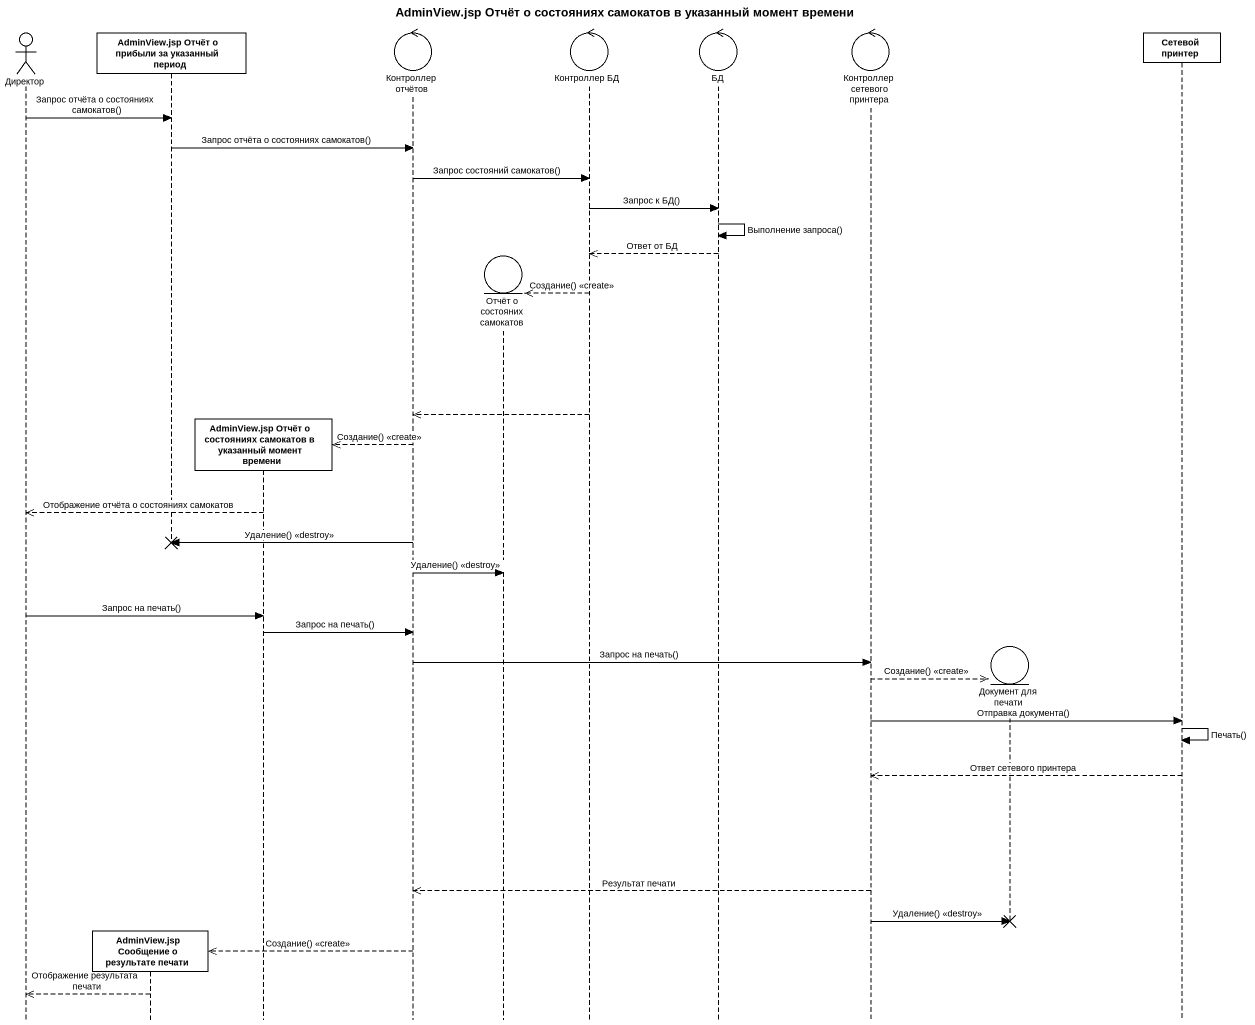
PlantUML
@startuml
title AdminView.jsp Отчёт о состояниях самокатов в указанный момент времени
hide footbox
actor Директор
participant "AdminView.jsp Сообщение о результате печати" as AdminView_jsp_Сообщение_о
participant "AdminView.jsp Отчёт о прибыли за указанный период" as AdminView_jsp_Отчёт_о
participant "AdminView.jsp Отчёт о состояниях самокатов в указанный момент времени" as AdminView_jsp_Отчёт_о_2
control "Контроллер отчётов" as Контроллер_отчётов
entity "Отчёт о состояних самокатов" as Отчёт_о_состояних_самокатов
control "Контроллер БД" as Контроллер_БД
control БД
control "Контроллер сетевого принтера" as Контроллер_сетевого_принтера
entity "Документ для печати" as Документ_для_печати
participant "Сетевой принтер" as Сетевой_принтер

Директор -> AdminView_jsp_Отчёт_о : Запрос отчёта о состояниях самокатов()
AdminView_jsp_Отчёт_о -> Контроллер_отчётов : Запрос отчёта о состояниях самокатов()
Контроллер_отчётов -> Контроллер_БД : Запрос состояний самокатов()
Контроллер_БД -> БД : Запрос к БД()
БД -> БД : Выполнение запроса()
БД -->> Контроллер_БД : Ответ от БД
Контроллер_БД -->> Отчёт_о_состояних_самокатов ** : Создание() <<create>>
Контроллер_БД -->> Контроллер_отчётов
Контроллер_отчётов -->> AdminView_jsp_Отчёт_о_2 ** : Создание() <<create>>
AdminView_jsp_Отчёт_о_2 -->> Директор : Отображение отчёта о состояниях самокатов
Контроллер_отчётов -> AdminView_jsp_Отчёт_о !! : Удаление() <<destroy>>
Контроллер_отчётов -> Отчёт_о_состояних_самокатов : Удаление() <<destroy>>
Директор -> AdminView_jsp_Отчёт_о_2 : Запрос на печать()
AdminView_jsp_Отчёт_о_2 -> Контроллер_отчётов : Запрос на печать()
Контроллер_отчётов -> Контроллер_сетевого_принтера : Запрос на печать()
Контроллер_сетевого_принтера -->> Документ_для_печати ** : Создание() <<create>>
Контроллер_сетевого_принтера -> Сетевой_принтер : Отправка документа()
Сетевой_принтер -> Сетевой_принтер : Печать()
Сетевой_принтер -->> Контроллер_сетевого_принтера : Ответ сетевого принтера
Контроллер_сетевого_принтера -->> Контроллер_отчётов : Результат печати
Контроллер_сетевого_принтера -> Документ_для_печати !! : Удаление() <<destroy>>
Контроллер_отчётов -->> AdminView_jsp_Сообщение_о ** : Создание() <<create>>
AdminView_jsp_Сообщение_о -->> Директор : Отображение результата печати
@enduml
